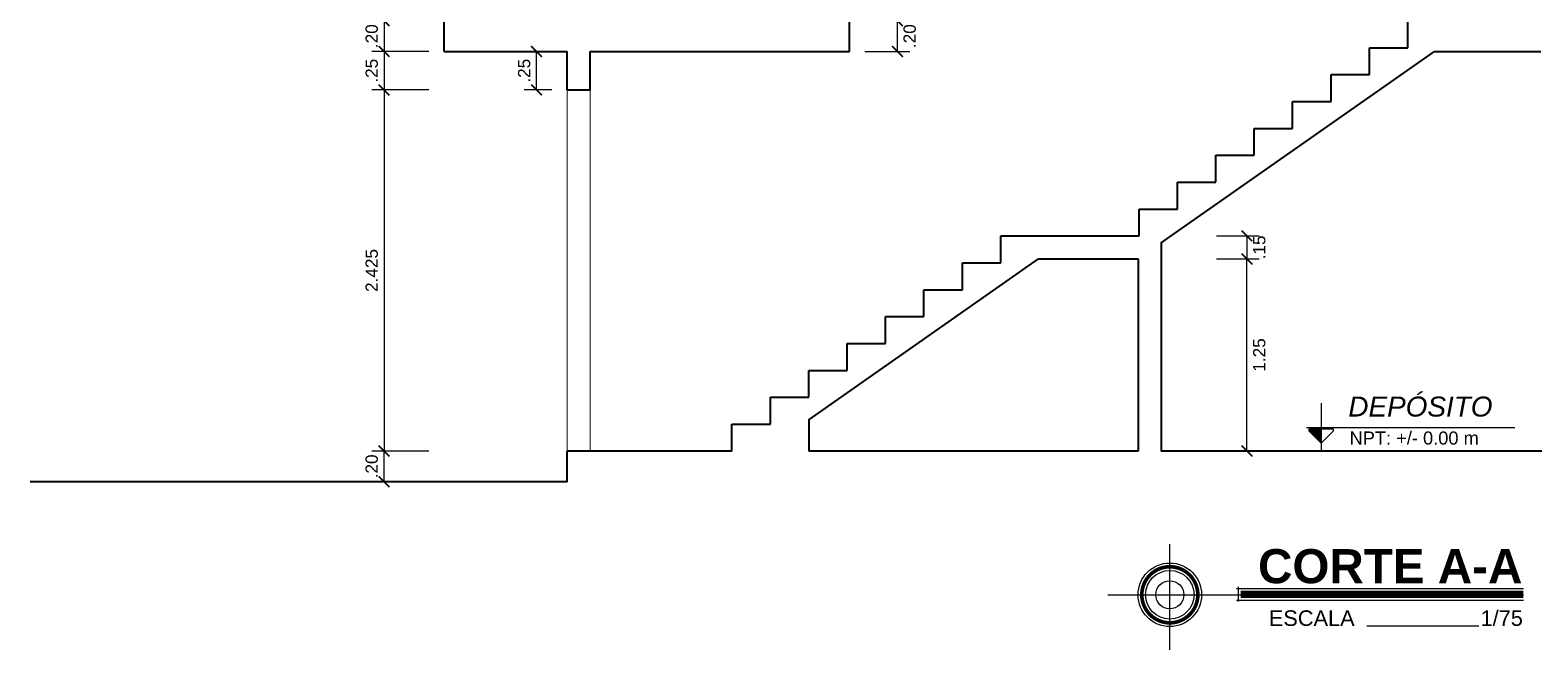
# Model space of a CAD drawing. Header units: millimetres. Extents: x 107 to 277, y 11 to 70.
# Drawn here: x 135.52 to 145.31, y 10.79 to 14.82 of the extents above; entities that cross this region are included whole.
import ezdxf

# ---------------------------------------------------------------- set-up
doc = ezdxf.new("R2010")
doc.units = ezdxf.units.MM
doc.header["$PDMODE"] = 32
doc.layers.get('0').update_dxf_attribs({"lineweight": 0})
doc.layers.get('Defpoints').update_dxf_attribs({"color": 167, "lineweight": 0})
for name, color, linetype, lineweight in [('A-Dims', 22, 'Continuous', 0), ('A-Draw', 2, 'Continuous', 0), ('A-Stair', 53, 'Continuous', 0), ('A-Text', 30, 'Continuous', 30), ('A-Wall', 153, 'Continuous', 40), ('linea fachada', 181, 'Continuous', 40)]:
    doc.layers.add(name, color=color, linetype=linetype, lineweight=lineweight)
doc.styles.add('ejes', font='swissel.ttf')
doc.styles.add('FITO', font='ARIAL.TTF')
doc.dimstyles.new('DIM50', dxfattribs={"dimtxt": 0.08, "dimasz": 0.07, "dimexe": 0.08, "dimexo": 0.1, "dimgap": 0.04, "dimtad": 2, "dimzin": 4, "dimdsep": 46, "dimtxsty": 'ejes', "dimblk": 'ARCHTICK', "dimcen": 0.05, "dimadec": 0, "dimazin": 0, "dimtfac": 1, "dimtix": 1, "dimtmove": 0, "dimatfit": 3, "dimfxl": 0.08, "dimarcsym": 0})

# ---------------------------------------------------------------- blocks, each defined once
blk = doc.blocks.new('_ArchTick')
at = {"color": 0, "linetype": 'ByBlock', "const_width": 0.15}
blk.add_lwpolyline([(-0.5, -0.5), (0.5, 0.5)], dxfattribs=at)
blk = doc.blocks.new('*D321')
at = {"layer": 'A-Dims', "color": 0, "lineweight": -2}
for p, q in [((138.1199050154001, 12.08302885887112), (137.7491874927012, 12.08302885887112)), ((137.8291874927012, 11.88302885887112), (137.8291874927012, 12.08302885887112)), ((138.1199050154001, 11.88302885887112), (137.7491874927012, 11.88302885887112))]:
    blk.add_line(p, q, dxfattribs=at)
at = {"layer": 'Defpoints', "color": 0}
for p in [(137.8291874927012, 12.08302885887112), (138.2199050154001, 12.08302885887112), (138.2199050154001, 11.88302885887112)]:
    blk.add_point(p, dxfattribs=at)
at = {"layer": 'A-Dims', "color": 0, "lineweight": -2, "xscale": 0.07, "yscale": 0.07, "zscale": 0.07}
for p, rotation in [((137.8291874927012, 12.08302885887112), 270), ((137.8291874927012, 11.88302885887112), 90)]:
    blk.add_blockref('_ArchTick', p, dxfattribs=dict(at, rotation=rotation))
at = {"layer": 'A-Dims', "color": 0, "insert": (137.7491874927012, 11.98302885887112), "char_height": 0.08, "attachment_point": 5, "rotation": 90, "style": 'ejes'}
blk.add_mtext('.20', dxfattribs=at)
blk = doc.blocks.new('*D322')
at = {"layer": 'A-Dims', "color": 0, "lineweight": -2}
for p, q in [((138.1199050154001, 14.43302885887108), (137.7491874927012, 14.43302885887108)), ((137.8291874927012, 14.43302885887108), (137.8291874927012, 12.08302885887112)), ((138.1199050154001, 12.08302885887112), (137.7491874927012, 12.08302885887112))]:
    blk.add_line(p, q, dxfattribs=at)
at = {"layer": 'Defpoints', "color": 0}
for p in [(138.2199050154001, 14.43302885887108), (137.8291874927012, 12.08302885887112), (138.2199050154001, 12.08302885887112)]:
    blk.add_point(p, dxfattribs=at)
at = {"layer": 'A-Dims', "color": 0, "lineweight": -2, "xscale": 0.07, "yscale": 0.07, "zscale": 0.07}
for p, rotation in [((137.8291874927012, 14.43302885887108), 90), ((137.8291874927012, 12.08302885887112), 270)]:
    blk.add_blockref('_ArchTick', p, dxfattribs=dict(at, rotation=rotation))
at = {"layer": 'A-Dims', "color": 0, "insert": (137.7491874927012, 13.2580288588711), "char_height": 0.08, "attachment_point": 5, "rotation": 90, "style": 'ejes'}
blk.add_mtext('2.425', dxfattribs=at)
blk = doc.blocks.new('*D323')
at = {"layer": 'A-Dims', "color": 0, "lineweight": -2}
for p, q in [((138.1199050154001, 14.68302885887107), (137.7491874927012, 14.68302885887107)), ((137.8291874927012, 14.68302885887107), (137.8291874927012, 14.43302885887108)), ((138.1199050154001, 14.43302885887108), (137.7491874927012, 14.43302885887108))]:
    blk.add_line(p, q, dxfattribs=at)
at = {"layer": 'Defpoints', "color": 0}
for p in [(138.2199050154001, 14.68302885887107), (137.8291874927012, 14.43302885887108), (138.2199050154001, 14.43302885887108)]:
    blk.add_point(p, dxfattribs=at)
at = {"layer": 'A-Dims', "color": 0, "lineweight": -2, "xscale": 0.07, "yscale": 0.07, "zscale": 0.07}
for p, rotation in [((137.8291874927012, 14.68302885887107), 90), ((137.8291874927012, 14.43302885887108), 270)]:
    blk.add_blockref('_ArchTick', p, dxfattribs=dict(at, rotation=rotation))
at = {"layer": 'A-Dims', "color": 0, "insert": (137.7491874927012, 14.55802885887108), "char_height": 0.08, "attachment_point": 5, "rotation": 90, "style": 'ejes'}
blk.add_mtext('.25', dxfattribs=at)
blk = doc.blocks.new('*D324')
at = {"layer": 'A-Dims', "color": 0, "lineweight": -2}
for p, q in [((138.1199050154001, 14.88302885887107), (137.7491874927012, 14.88302885887107)), ((137.8291874927012, 14.88302885887107), (137.8291874927012, 14.68302885887107)), ((138.1199050154001, 14.68302885887107), (137.7491874927012, 14.68302885887107))]:
    blk.add_line(p, q, dxfattribs=at)
at = {"layer": 'Defpoints', "color": 0}
for p in [(138.2199050154001, 14.88302885887107), (137.8291874927012, 14.68302885887107), (138.2199050154001, 14.68302885887107)]:
    blk.add_point(p, dxfattribs=at)
at = {"layer": 'A-Dims', "color": 0, "lineweight": -2, "xscale": 0.07, "yscale": 0.07, "zscale": 0.07}
for p, rotation in [((137.8291874927012, 14.88302885887107), 270), ((137.8291874927012, 14.68302885887107), 90)]:
    blk.add_blockref('_ArchTick', p, dxfattribs=dict(at, rotation=rotation))
at = {"layer": 'A-Dims', "color": 0, "insert": (137.7491874927012, 14.78302885887107), "char_height": 0.08, "attachment_point": 5, "rotation": 90, "style": 'ejes'}
blk.add_mtext('.20', dxfattribs=at)
blk = doc.blocks.new('*D344')
at = {"layer": 'A-Dims', "color": 0, "lineweight": -2}
for p, q in [((143.2484886578224, 13.4830288588711), (143.5266526648464, 13.4830288588711)), ((143.4466526648464, 13.4830288588711), (143.4466526648464, 13.33302885887109)), ((143.2484886578224, 13.33302885887109), (143.5266526648464, 13.33302885887109))]:
    blk.add_line(p, q, dxfattribs=at)
at = {"layer": 'Defpoints', "color": 0}
for p in [(143.1484886578224, 13.4830288588711), (143.1484886578224, 13.33302885887109), (143.4466526648464, 13.33302885887109)]:
    blk.add_point(p, dxfattribs=at)
at = {"layer": 'A-Dims', "color": 0, "lineweight": -2, "xscale": 0.07, "yscale": 0.07, "zscale": 0.07}
for p, rotation in [((143.4466526648464, 13.4830288588711), 270), ((143.4466526648464, 13.33302885887109), 90)]:
    blk.add_blockref('_ArchTick', p, dxfattribs=dict(at, rotation=rotation))
at = {"layer": 'A-Dims', "color": 0, "insert": (143.5266526648464, 13.40802885887109), "char_height": 0.08, "attachment_point": 5, "rotation": 90, "style": 'ejes'}
blk.add_mtext('.15', dxfattribs=at)
blk = doc.blocks.new('*D345')
at = {"layer": 'A-Dims', "color": 0, "lineweight": -2}
for p, q in [((143.2484886578224, 13.33302885887109), (143.5266526648464, 13.33302885887109)), ((143.4466526648464, 12.08302885887112), (143.4466526648464, 13.33302885887109)), ((143.2484886578224, 12.08302885887112), (143.5266526648464, 12.08302885887112))]:
    blk.add_line(p, q, dxfattribs=at)
at = {"layer": 'Defpoints', "color": 0}
for p in [(143.1484886578224, 13.33302885887109), (143.4466526648464, 13.33302885887109), (143.1484886578224, 12.08302885887112)]:
    blk.add_point(p, dxfattribs=at)
at = {"layer": 'A-Dims', "color": 0, "lineweight": -2, "xscale": 0.07, "yscale": 0.07, "zscale": 0.07}
for p, rotation in [((143.4466526648464, 13.33302885887109), 90), ((143.4466526648464, 12.08302885887112), 270)]:
    blk.add_blockref('_ArchTick', p, dxfattribs=dict(at, rotation=rotation))
at = {"layer": 'A-Dims', "color": 0, "insert": (143.5266526648464, 12.7080288588711), "char_height": 0.08, "attachment_point": 5, "rotation": 90, "style": 'ejes'}
blk.add_mtext('1.25', dxfattribs=at)
blk = doc.blocks.new('*D354')
at = {"layer": 'A-Dims', "color": 0, "lineweight": -2}
for p, q in [((140.959567731572, 14.88302885887107), (141.2510470894486, 14.88302885887107)), ((141.1710470894486, 14.68302885887107), (141.1710470894486, 14.88302885887107)), ((140.959567731572, 14.68302885887107), (141.2510470894486, 14.68302885887107))]:
    blk.add_line(p, q, dxfattribs=at)
at = {"layer": 'Defpoints', "color": 0}
for p in [(140.859567731572, 14.88302885887107), (141.1710470894486, 14.88302885887107), (140.859567731572, 14.68302885887107)]:
    blk.add_point(p, dxfattribs=at)
at = {"layer": 'A-Dims', "color": 0, "lineweight": -2, "xscale": 0.07, "yscale": 0.07, "zscale": 0.07}
for p, rotation in [((141.1710470894486, 14.88302885887107), 270), ((141.1710470894486, 14.68302885887107), 90)]:
    blk.add_blockref('_ArchTick', p, dxfattribs=dict(at, rotation=rotation))
at = {"layer": 'A-Dims', "color": 0, "insert": (141.2510470894486, 14.78302885887107), "char_height": 0.08, "attachment_point": 5, "rotation": 90, "style": 'ejes'}
blk.add_mtext('.20', dxfattribs=at)
blk = doc.blocks.new('*D445')
at = {"layer": 'A-Draw', "color": 0, "lineweight": -2}
for p, q in [((138.9207850092369, 14.68302885887107), (138.7415012235933, 14.68302885887107)), ((138.8215012235933, 14.43302885887108), (138.8215012235933, 14.68302885887107)), ((138.9207850092369, 14.43302885887108), (138.7415012235933, 14.43302885887108))]:
    blk.add_line(p, q, dxfattribs=at)
at = {"layer": 'Defpoints', "color": 0}
for p in [(138.8215012235933, 14.68302885887107), (139.0207850092369, 14.68302885887107), (139.0207850092369, 14.43302885887108)]:
    blk.add_point(p, dxfattribs=at)
at = {"layer": 'A-Draw', "color": 0, "lineweight": -2, "xscale": 0.07, "yscale": 0.07, "zscale": 0.07}
for p, rotation in [((138.8215012235933, 14.68302885887107), 90), ((138.8215012235933, 14.43302885887108), 270)]:
    blk.add_blockref('_ArchTick', p, dxfattribs=dict(at, rotation=rotation))
at = {"layer": 'A-Draw', "color": 0, "insert": (138.7415012235933, 14.55802885887108), "char_height": 0.08, "attachment_point": 5, "rotation": 90, "style": 'ejes'}
blk.add_mtext('.25', dxfattribs=at)

msp = doc.modelspace()

# ---------------------------------------------------------------- hatches: boundary and pattern name
at = {"layer": 'A-Text'}
msp.add_hatch(color=256, dxfattribs=at).paths.add_polyline_path([(143.9302578543511, 12.1351012854807), (143.9302578543511, 12.22510128548062), (143.8500694730888, 12.22510128548062), (143.8500694730888, 12.21528966674318)])

# ---------------------------------------------------------------- linework, layer by layer
at = {"layer": 'A-Stair'}
for p, q in [((139.0207850092369, 12.08302885887112), (139.0207850092369, 14.43302885887108)), ((139.1709500080813, 12.08302885887112), (139.1709500080812, 14.43302885887107))]:
    msp.add_line(p, q, dxfattribs=at)
at = {"layer": 'A-Text'}
for p, q in [((143.9302578543511, 12.39444599791467), (143.9302578543511, 12.08302885887112)), ((143.8340979093477, 12.23510128548073), (145.1902373436787, 12.23510128548073))]:
    msp.add_line(p, q, dxfattribs=at)
at = {"layer": 'A-Text', "color": 251, "linetype": 'Continuous'}
for p, q in [((142.9443056333345, 10.78856919639), (142.9443056333345, 11.47643983627153)), ((143.3781971431243, 11.18847301459241), (145.2456254746327, 11.18847301459242)), ((143.3913576776982, 11.10314184847167), (143.3913576776982, 11.19907388534998)), ((142.5407578099062, 11.14738754349227), (145.2456254746327, 11.14738754349227)), ((143.3781971431243, 11.11246367067088), (145.2456254746327, 11.11246367067088)), ((144.2273591540185, 10.94475666535323), (144.9554273566127, 10.94475666535323))]:
    msp.add_line(p, q, dxfattribs=at)
at = {"layer": 'A-Text'}
msp.add_lwpolyline([(143.9302578543511, 12.1351012854807), (144.0104462356135, 12.21528966674295), (144.0104462356135, 12.22510128548062), (143.8500694730888, 12.22510128548062), (143.8500694730888, 12.21528966674318), (143.9302578543511, 12.1351012854807)], dxfattribs=at)
at = {"layer": 'A-Text', "const_width": 0.02375291952}
msp.add_lwpolyline([(142.9443056333345, 11.32980996438006, 1760.380359204241), (142.9447201397975, 11.32980949553643, 1760.380359204241)], format="xyb", dxfattribs=at)
at = {"layer": 'A-Text', "const_width": 0.04750583904}
msp.add_lwpolyline([(143.4056094294265, 11.15046834365981), (145.2456254746327, 11.15046834365981)], dxfattribs=at)
at = {"layer": 'A-Text', "color": 251, "linetype": 'Continuous'}
for radius in [0.2067454115020801, 0.1580994323251201, 0.09121121095680004]:
    msp.add_circle((142.9443056333345, 11.14738754349227), radius, dxfattribs=at)
at = {"layer": 'A-Wall', "color": 201}
for p, q in [((140.0938077974407, 12.0830288588711), (139.0207850092369, 12.08302885887112)), ((139.0207850092369, 11.88302885887112), (139.0207850092369, 12.08302885887112)), ((142.7387773222818, 12.0830288588711), (140.5938077974406, 12.0830288588711)), ((148.4436427985962, 12.0830288588711), (142.8887773222818, 12.08302885887112)), ((139.0207850092369, 11.88302885887112), (135.5249267764933, 11.8830288588711))]:
    msp.add_line(p, q, dxfattribs=at)
at = {"layer": 'linea fachada'}
for p, q in [((138.2199050154001, 14.68302885887107), (138.2199050154001, 17.18302885887107)), ((140.859567731572, 14.68302885887107), (140.859567731572, 14.98302885887108)), ((144.4938077974406, 14.70802885887108), (144.4938077974406, 14.88302885887107)), ((144.2438077974406, 14.53302885887108), (144.2438077974406, 14.70802885887108)), ((144.2438077974406, 14.70802885887108), (144.4938077974406, 14.70802885887108)), ((138.2199050154001, 14.68302885887107), (139.0207850092369, 14.68302885887107)), ((139.0207850092369, 14.43302885887108), (139.0207850092369, 14.68302885887107)), ((139.1709500080813, 14.43302885887108), (139.1709500080813, 14.68302885887107)), ((139.1709500080813, 14.68302885887107), (140.859567731572, 14.68302885887107)), ((144.6673487508533, 14.68302885887107), (145.3595677315722, 14.68302885887107)), ((143.9938077974406, 14.35802885887108), (143.9938077974406, 14.53302885887108)), ((143.9938077974406, 14.53302885887108), (144.2438077974406, 14.53302885887108)), ((139.0207850092369, 14.43302885887108), (139.1709500080813, 14.43302885887108)), ((143.7438077974406, 14.18302885887108), (143.7438077974406, 14.35802885887108)), ((143.7438077974406, 14.35802885887108), (143.9938077974406, 14.35802885887108)), ((143.4938077974406, 14.00802885887109), (143.4938077974406, 14.18302885887108)), ((143.4938077974406, 14.18302885887108), (143.7438077974406, 14.18302885887108)), ((143.2438077974406, 13.83302885887109), (143.2438077974406, 14.00802885887109)), ((143.2438077974406, 14.00802885887109), (143.4938077974406, 14.00802885887109)), ((142.9938077974406, 13.65802885887109), (142.9938077974406, 13.83302885887109)), ((142.9938077974406, 13.83302885887109), (143.2438077974406, 13.83302885887109)), ((142.7438077974406, 13.4830288588711), (142.7438077974406, 13.65802885887109)), ((142.7438077974406, 13.65802885887109), (142.9938077974406, 13.65802885887109)), ((141.8438077974406, 13.3080288588711), (141.8438077974406, 13.4830288588711)), ((141.8438077974406, 13.4830288588711), (142.7438077974406, 13.4830288588711)), ((142.8887773222818, 13.43802885887109), (142.8887773222818, 12.0830288588711)), ((142.0887773222818, 13.33302885887109), (142.7387773222818, 13.33302885887109)), ((142.7387773222818, 13.33302885887109), (142.7387773222818, 12.0830288588711)), ((141.5938077974406, 13.1330288588711), (141.5938077974406, 13.3080288588711)), ((141.5938077974406, 13.3080288588711), (141.8438077974406, 13.3080288588711)), ((141.3438077974406, 12.9580288588711), (141.3438077974406, 13.1330288588711)), ((141.3438077974406, 13.1330288588711), (141.5938077974406, 13.1330288588711)), ((141.0938077974406, 12.78302885887111), (141.0938077974406, 12.9580288588711)), ((141.0938077974406, 12.9580288588711), (141.3438077974406, 12.9580288588711)), ((140.8438077974406, 12.60802885887111), (140.8438077974406, 12.78302885887111)), ((140.8438077974406, 12.78302885887111), (141.0938077974406, 12.78302885887111)), ((140.5938077974406, 12.43302885887111), (140.5938077974406, 12.60802885887111)), ((140.5938077974406, 12.60802885887111), (140.8438077974406, 12.60802885887111)), ((140.3438077974406, 12.25802885887112), (140.3438077974406, 12.43302885887111)), ((140.3438077974406, 12.43302885887111), (140.5938077974406, 12.43302885887111)), ((140.0938077974406, 12.08302885887112), (140.0938077974406, 12.25802885887112)), ((140.0938077974406, 12.25802885887112), (140.3438077974406, 12.25802885887112)), ((140.5938077974406, 12.28655019148229), (140.5938077974406, 12.08302885887112))]:
    msp.add_line(p, q, dxfattribs=at)
for points in [[(142.8887773222818, 13.43802885887109), (144.6673487508533, 14.68302885887107)], [(140.5938077974406, 12.28655019148229), (142.0887773222818, 13.33302885887109)]]:
    msp.add_lwpolyline(points, dxfattribs=at)

# ---------------------------------------------------------------- texts
at = {"layer": 'A-Text', "style": 'FITO'}
for s, p in [('ESCALA', (143.5887349411378, 10.94475666535323)), ('1/75', (144.9672195177609, 10.94475666535323))]:
    msp.add_text(s, height=0.101345789952, dxfattribs=at).set_placement(p)
at = {"layer": 'A-Text', "attachment_point": 1}
for s, insert, char_height, width in [('\\pxqc;{\\fArial|b0|i1|c0|p34;DEPÓSITO}', (143.6149904048621, 12.43726040544178), 0.13, 1.921230973560597), ('\\pxqc;{\\fArial|b0|i0|c0|p34;NPT: +/- 0.00 m}', (143.5743554596604, 12.21013974540407), 0.085, 1.921230973560597), ('{\\fArial|b1|i0|c0|p34;CORTE A-A}', (143.5186107707228, 11.44440733210411), 0.22176, 10.94881398779467)]:
    msp.add_mtext(s, dxfattribs=dict(at, insert=insert, char_height=char_height, width=width))

# ---------------------------------------------------------------- dimensions: what is measured, and where the dimension line sits
at = {"layer": 'A-Dims'}
for base, p1, p2, picture, middle in [((137.8291874927012, 14.68302885887107), (138.2199050154001, 14.88302885887107), (138.2199050154001, 14.68302885887107), '*D324', (137.7491874927012, 14.78302885887107)), ((141.1710470894486, 14.88302885887107), (140.859567731572, 14.68302885887107), (140.859567731572, 14.88302885887107), '*D354', (141.2510470894486, 14.78302885887107)), ((137.8291874927012, 14.43302885887108), (138.2199050154001, 14.68302885887107), (138.2199050154001, 14.43302885887108), '*D323', (137.7491874927012, 14.55802885887108)), ((143.4466526648464, 13.33302885887109), (143.1484886578224, 13.4830288588711), (143.1484886578224, 13.33302885887109), '*D344', (143.5266526648464, 13.40802885887109)), ((143.4466526648464, 13.33302885887109), (143.1484886578224, 12.08302885887112), (143.1484886578224, 13.33302885887109), '*D345', (143.5266526648464, 12.7080288588711)), ((137.8291874927012, 12.08302885887112), (138.2199050154001, 11.88302885887112), (138.2199050154001, 12.08302885887112), '*D321', (137.7491874927012, 11.98302885887112))]:
    dim = msp.add_linear_dim(base=base, p1=p1, p2=p2, angle=90, dimstyle='DIM50', dxfattribs=at)
    dim.commit()
    dim.dimension.update_dxf_attribs({"geometry": picture, "text_midpoint": middle})
dim = msp.add_linear_dim(base=(137.8291874927012, 12.08302885887112), p1=(138.2199050154001, 14.43302885887108), p2=(138.2199050154001, 12.08302885887112), angle=90, text='2.425', dimstyle='DIM50', dxfattribs=at)
dim.commit()
dim.dimension.update_dxf_attribs({"geometry": '*D322', "text_midpoint": (137.7491874927012, 13.2580288588711)})
at = {"layer": 'A-Draw'}
dim = msp.add_linear_dim(base=(138.8215012235933, 14.68302885887107), p1=(139.0207850092369, 14.43302885887108), p2=(139.0207850092369, 14.68302885887107), angle=90, dimstyle='DIM50', override={"dimfxl": 0.03}, dxfattribs=at)
dim.commit()
dim.dimension.update_dxf_attribs({"geometry": '*D445', "text_midpoint": (138.7415012235933, 14.55802885887108)})

doc.saveas('drawing.dxf')
